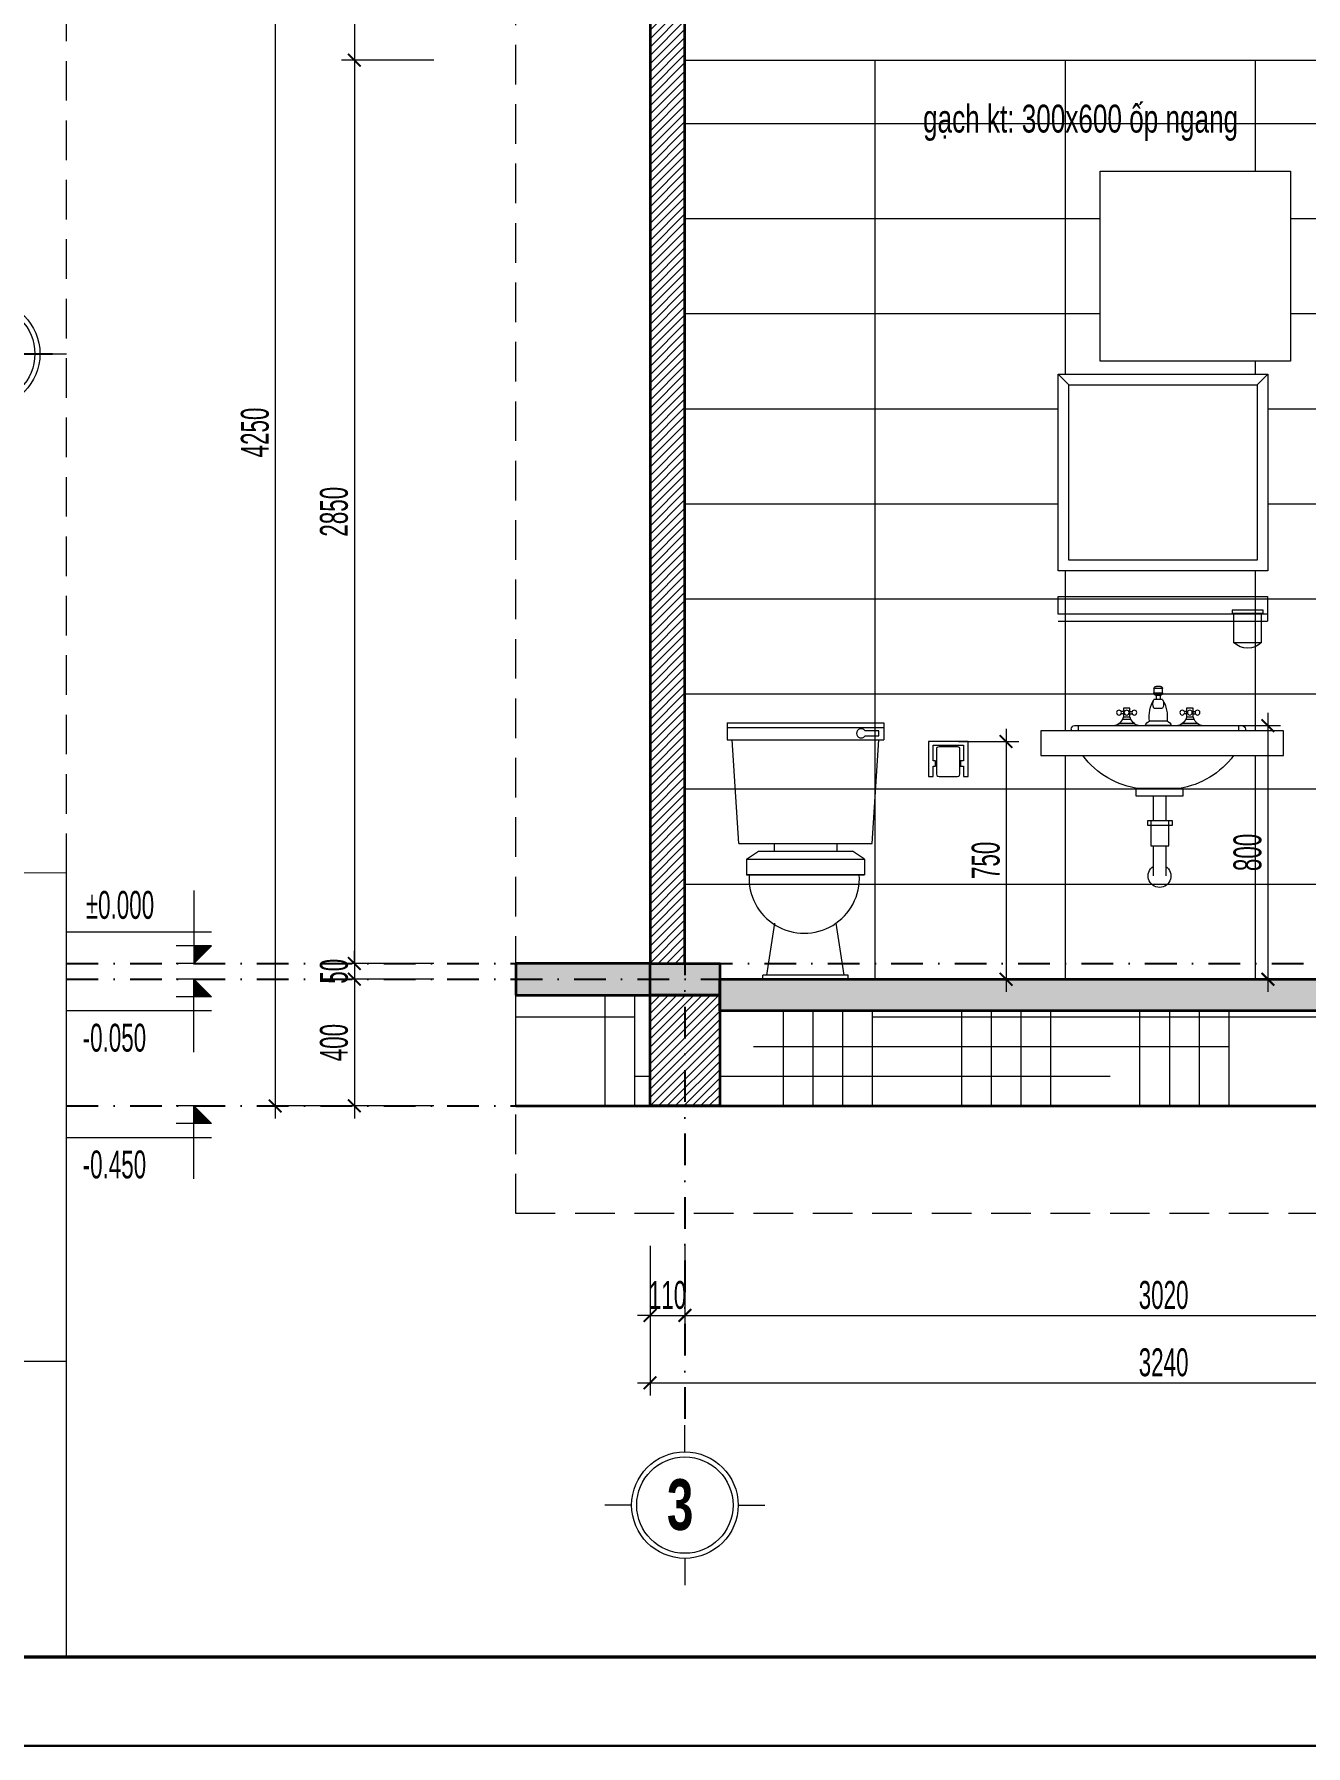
# Model space of a CAD drawing. Header units: inches. Extents: x 274208 to 641690, y -81912 to 129129.
# Drawn here: x 434501 to 438512, y -14890 to -9490 of the extents above; entities that cross this region are included whole.
import ezdxf
from ezdxf.enums import TextEntityAlignment as Align

# ---------------------------------------------------------------- set-up
doc = ezdxf.new("R2010")
doc.units = ezdxf.units.IN
doc.header["$MEASUREMENT"] = 0
doc.header["$PDMODE"] = 3
doc.linetypes.add('$1$HIDDEN', pattern=[0.375, 0.25, -0.125])
doc.linetypes.add('DASHDOT', pattern=[1, 0.5, -0.25, 0, -0.25])
for name, color, linetype, lineweight in [('01.Cut', 255, 'Continuous', 35), ('03.Manh', 251, 'Continuous', 13), ('05.Text', 253, 'Continuous', 18), ('06.betong', 2, 'Continuous', 35), ('07.Noi that', 169, 'Continuous', 5), ('07.noithat', 250, 'Continuous', 9), ('08.Dim', 156, 'Continuous', 15), ('09.Hatch', 250, 'Continuous', 5), ('11.Khung bo', 32, 'Continuous', 50), ('12.Khung', 36, 'Continuous', 25), ('Alliance-manh', 8, 'Continuous', 13), ('DIM', 252, 'Continuous', 20)]:
    doc.layers.add(name, color=color, linetype=linetype, lineweight=lineweight)
doc.layers.add('text', color=7, linetype='Continuous')
doc.layers.add('TRUC', color=250, linetype='DASHDOT')
doc.layers.add('Tpl_Bound', color=1, linetype='Continuous', plot=False)
doc.styles.add('AVANTHB', font='')
doc.styles.add('TT5_Text Dim', font='hoatbif.shx', dxfattribs={"width": 0.6})
doc.styles.get('AVANTHB').set_extended_font_data('.VnAvantH', bold=True)
doc.dimstyles.new('TT5_Dim 1-40', dxfattribs={"dimscale": 40, "dimtxt": 2.2, "dimasz": 1, "dimexe": 1, "dimexo": 0.5, "dimgap": 0.5, "dimtad": 1, "dimdec": 0, "dimzin": 0, "dimdsep": 46, "dimtxsty": 'TT5_Text Dim', "dimblk": 'ARCHTICK', "dimcen": 0, "dimdle": 1, "dimclrd": 256, "dimclre": 256, "dimclrt": 1, "dimadec": 0, "dimazin": 0, "dimtfac": 0.015, "dimtdec": 0, "dimtix": 1, "dimtmove": 2, "dimatfit": 3, "dimldrblk": 'DOT', "dimfxl": 1, "dimtolj": 1, "dimtzin": 0, "dimlwd": -1, "dimlwe": -1, "dimarcsym": 1})

# ---------------------------------------------------------------- blocks, each defined once
blk = doc.blocks.new('100')
at = {"layer": '11.Khung bo', "const_width": 26.7}
blk.add_lwpolyline([(1860913, -945240), (1860913, -916940), (1896063, -916940), (1896063, -945240)], close=True, dxfattribs=at)
at = {"layer": '12.Khung', "color": 1}
blk.add_lwpolyline([(1901579, -945940), (1901579, -916240), (1859580, -916240), (1859580, -945940)], close=True, dxfattribs=at)
blk = doc.blocks.new('DANHTRUC')
for p, q in [((980383, -947347), (980383, -947137)), ((979963, -947767), (979753, -947767)), ((980803, -947767), (981013, -947767)), ((980383, -948187), (980383, -948397))]:
    blk.add_line(p, q)
for radius in [420, 380]:
    blk.add_circle((980383, -947767), radius)
blk = doc.blocks.new('dfgdfg')
at = {"layer": '09.Hatch'}
for p, q in [((161533.3, -101344.6), (161533.3, -101964.6)), ((162194.1, -101344.6), (161533.3, -101344.6)), ((161566.3, -101377.6), (161533.3, -101344.6)), ((162161.1, -101377.6), (162194.1, -101344.6)), ((162194.1, -101964.6), (162194.1, -101344.6)), ((161566.3, -101377.6), (161566.3, -101931.6)), ((162161.1, -101377.6), (161566.3, -101377.6)), ((162161.1, -101931.6), (162161.1, -101377.6)), ((161566.3, -101931.6), (162161.1, -101931.6)), ((161533.3, -101964.6), (162194.1, -101964.6)), ((162194.1, -102045.5), (161534.1, -102045.5)), ((161534.1, -102045.5), (161534.1, -102101.5)), ((162194.1, -102101.5), (162194.1, -102045.5)), ((161534.1, -102101.5), (162194.1, -102101.5)), ((161534.1, -102101.5), (161534.1, -102123.5)), ((161548, -102089.2), (161645, -102089.2)), ((161548, -102098.5), (161548, -102089.2)), ((161645, -102098.5), (161548, -102098.5)), ((161552.4, -102089.2), (161640.7, -102089.2)), ((161552.4, -102190.7), (161552.4, -102098.5)), ((161640.7, -102098.5), (161640.7, -102190.7)), ((161645, -102089.2), (161645, -102098.5)), ((162194.1, -102123.5), (161534.1, -102123.5)), ((161640.7, -102190.7), (161552.4, -102190.7)), ((161864.8, -102336.6), (161892.3, -102336.6)), ((161864.8, -102350.4), (161864.8, -102336.6)), ((161871.6, -102329.8), (161885.4, -102329.8)), ((161892.3, -102336.6), (161892.3, -102350.4)), ((161892.3, -102350.4), (161864.8, -102350.4)), ((161864.8, -102371), (161892.3, -102371)), ((161871.6, -102371), (161871.6, -102357.3)), ((161885.4, -102357.3), (161871.6, -102357.3)), ((161885.4, -102357.3), (161885.4, -102371)), ((161768.5, -102408.8), (161761.6, -102408.8)), ((161768.5, -102415.7), (161761.6, -102415.7)), ((161792, -102432.9), (161765.8, -102432.9)), ((161768.5, -102398.5), (161789.1, -102398.5)), ((161768.5, -102426), (161768.5, -102398.5)), ((161789.1, -102426), (161768.5, -102426)), ((161789.1, -102398.5), (161789.1, -102426)), ((161789.1, -102408.8), (161796, -102408.8)), ((161789.1, -102415.7), (161796, -102415.7)), ((161851, -102439.8), (161906, -102439.8)), ((161892.3, -102398.5), (161864.8, -102398.5)), ((161967.9, -102408.8), (161961, -102408.8)), ((161967.9, -102415.7), (161961, -102415.7)), ((161991.4, -102432.9), (161965.2, -102432.9)), ((161967.9, -102426), (161967.9, -102398.5)), ((161967.9, -102398.5), (161988.5, -102398.5)), ((161988.5, -102426), (161967.9, -102426)), ((161988.5, -102398.5), (161988.5, -102426)), ((161988.5, -102408.8), (161995.4, -102408.8)), ((161988.5, -102415.7), (161995.4, -102415.7)), ((161603.5, -102464.5), (161603.5, -102469.8)), ((162142.5, -102453.5), (161614.5, -102453.5)), ((161625.5, -102453.5), (161625.5, -102469.8)), ((161741, -102453.5), (161816.6, -102453.5)), ((161754.5, -102446.6), (161803.1, -102446.6)), ((161837.3, -102453.5), (161919.8, -102453.5)), ((161940.4, -102453.5), (162016, -102453.5)), ((161953.9, -102446.6), (162002.5, -102446.6)), ((162131.5, -102453.5), (162131.5, -102469.8)), ((162153.5, -102464.5), (162153.5, -102469.8)), ((161949, -102652.8), (161800, -102651.5)), ((161800, -102651.5), (161949.7, -102651.5)), ((161800, -102675.3), (161800, -102651.5)), ((161894.3, -102652.2), (161894.3, -102652.3)), ((161949.7, -102651.5), (161949.7, -102675.3)), ((161949.7, -102675.3), (161800, -102675.3)), ((161854.7, -102675.3), (161854.7, -102753.7)), ((161894.3, -102675.3), (161894.3, -102753.7)), ((161833.5, -102753.7), (161912.8, -102753.7)), ((161833.5, -102767.2), (161833.5, -102753.7)), ((161912.8, -102767.2), (161833.5, -102767.2)), ((161845.3, -102832.9), (161845.3, -102753.7)), ((161845.3, -102753.7), (161901.8, -102753.7)), ((161901.8, -102753.7), (161901.8, -102832.9)), ((161912.8, -102753.7), (161912.8, -102767.2)), ((161901.8, -102832.9), (161845.3, -102832.9)), ((161854.7, -102832.9), (161854.7, -102927.8)), ((161894.3, -102832.9), (161894.3, -102927.8))]:
    blk.add_line(p, q, dxfattribs=at)
blk.add_lwpolyline([(161483.8, -102469.8), (162248.6, -102469.8), (162248.6, -102547.4), (161483.8, -102547.4)], close=True, dxfattribs=at)
for centre in [(161754.8, -102412.3), (161778.8, -102412.3), (161802.9, -102412.3), (161954.1, -102412.3), (161978.2, -102412.3), (162002.3, -102412.3)]:
    blk.add_circle(centre, 7.69, dxfattribs=at)
for centre, radius, start, end in [((161596.6, -102146.3), 62.6, 225.1714, 314.8286), ((161871.4, -102336.4), 6.67, 88.2224, 181.7776), ((161885.6, -102336.4), 6.67, 358.2224, 91.7776), ((161961, -102426), 110.9, 150.2551, 187.125), ((161896.1, -102384.8), 34.3, 156.3417, 203.6583), ((161871.4, -102350.6), 6.67, 178.2224, 271.7776), ((161885.6, -102350.6), 6.67, 268.2224, 1.7776), ((161860.9, -102384.8), 34.3, 336.3417, 23.6584), ((161796, -102426), 110.9, 352.875, 29.7449), ((161730.7, -102415.7), 39.2, 285.2551, 344.7449), ((161826.9, -102415.7), 39.2, 195.2551, 254.7449), ((161856.6, -102459.1), 20.2, 106.1502, 163.8498), ((161900.4, -102459.1), 20.2, 16.1502, 73.8498), ((161930.1, -102415.7), 39.2, 285.2551, 344.7449), ((162026.3, -102415.7), 39.2, 195.2551, 254.7449), ((161614.5, -102464.5), 11, 90, 180), ((162142.5, -102464.5), 11, 0, 90), ((161852.8, -102391.2), 263.4, 216.3767, 261.1932), ((161904.2, -102391.2), 263.4, 277.0746, 323.6233), ((161874.5, -102927.8), 36.1, 123.2197, 56.7803)]:
    blk.add_arc(centre, radius, start, end, dxfattribs=at)
blk = doc.blocks.new('ewefw')
at = {"linetype": 'Continuous', "ltscale": 50}
for p, q in [((-29.8, -53.2), (-29.8, 69.1)), ((-29.8, 69.1), (109.8, 69.1)), ((109.8, 69.1), (109.8, -53.2)), ((93.1, 56), (-13, 56)), ((-13, 56), (-13, 1.7)), ((-13, 1.7), (-2.8, 1.7)), ((-2.8, 1.7), (-2.8, -17.8)), ((0, 44.9), (0.9, 48)), ((0, -44.9), (0, 44.9)), ((0.9, 48), (3.7, 49.8)), ((3.7, 49.8), (8.4, 50.4)), ((8.4, 50.4), (71.6, 50.4)), ((71.6, 50.4), (77.2, 49.8)), ((77.2, 49.8), (80.7, 48)), ((80.7, 48), (81.9, 44.9)), ((81.9, 44.9), (81.9, -44.9)), ((84.7, -17.8), (84.7, 1.7)), ((84.7, 1.7), (93.1, 1.7)), ((93.1, 1.7), (93.1, 56)), ((-13, -53.2), (-29.8, -53.2)), ((-2.8, -17.8), (-13, -17.8)), ((-13, -17.8), (-13, -53.2)), ((0.9, -49.5), (0, -44.9)), ((3.7, -52.3), (0.9, -49.5)), ((8.4, -53.2), (3.7, -52.3)), ((71.6, -53.2), (8.4, -53.2)), ((77.2, -52.3), (71.6, -53.2)), ((80.7, -49.5), (77.2, -52.3)), ((81.9, -44.9), (80.7, -49.5)), ((93.1, -17.8), (84.7, -17.8)), ((93.1, -53.2), (93.1, -17.8)), ((109.8, -53.2), (93.1, -53.2))]:
    blk.add_line(p, q, dxfattribs=at)
blk = doc.blocks.new('wwwww')
at = {"layer": '07.Noi that'}
blk.add_line((571663.7, -68649), (571663.7, -68703.4), dxfattribs=at)
at = {"layer": '07.noithat'}
for p, q in [((571663.7, -68649), (572158.7, -68649)), ((571663.7, -68663.8), (572158.7, -68663.8)), ((572142.1, -68674.1), (572098.4, -68674.1)), ((572098.4, -68690.9), (572142.1, -68690.9)), ((572142.1, -68690.9), (572142.1, -68674.1)), ((572158.7, -68649), (572158.7, -68703.4)), ((571663.7, -68703.4), (572158.7, -68703.4)), ((571700.9, -69030.1), (571679.7, -68703.4)), ((572121.6, -69030.1), (572142.8, -68703.4)), ((571700.9, -69030.1), (572121.6, -69030.1)), ((571725.6, -69079.6), (571763.2, -69054)), ((571763.2, -69054), (572059.3, -69054)), ((571812.2, -69030.1), (571812.2, -69054)), ((572010.2, -69030.1), (572010.2, -69054)), ((572096.9, -69079.6), (572059.3, -69054)), ((571725.6, -69079.6), (571725.6, -69129.1)), ((571725.6, -69079.6), (572096.9, -69079.6)), ((572096.9, -69079.6), (572096.9, -69129.1)), ((572096.9, -69129.1), (571725.6, -69129.1)), ((571725.6, -69129.1), (572096.9, -69129.1)), ((571788.9, -69445.9), (571814.4, -69281.1)), ((572033.6, -69445.9), (572008.1, -69281.1)), ((571776.5, -69458.3), (571776.5, -69445.9)), ((572046, -69445.9), (571776.5, -69445.9)), ((572046, -69458.3), (572046, -69445.9)), ((572046, -69458.3), (571776.5, -69458.3))]:
    blk.add_line(p, q, dxfattribs=at)
for centre, radius, start, end in [((572086.8, -68682.5), 14.4, 35.7964, 324.2036), ((571907.1, -69139.3), 174.1, 176.6506, 3.3494)]:
    blk.add_arc(centre, radius, start, end, dxfattribs=at)
blk = doc.blocks.new('_ARCHTICK')
at = {"color": 0, "linetype": 'ByBlock', "const_width": 0.15}
blk.add_lwpolyline([(-0.5, -0.5), (0.5, 0.5)], dxfattribs=at)
blk = doc.blocks.new('*D1253')
at = {"layer": '08.Dim', "transparency": 16777216}
for p, q in [((435510.4, -8581.5), (435510.4, -9611.5)), ((435761.6, -8621.5), (435470.4, -8621.5)), ((435761.6, -9571.5), (435470.4, -9571.5))]:
    blk.add_line(p, q, dxfattribs=at)
at = {"layer": 'Defpoints', "color": 0, "transparency": 16777216}
for p in [(435781.6, -8621.5), (435510.4, -9571.5), (435781.6, -9571.5)]:
    blk.add_point(p, dxfattribs=at)
at = {"layer": '08.Dim', "transparency": 16777216, "xscale": 40, "yscale": 40, "zscale": 40}
for p, rotation in [((435510.4, -8621.5), 90), ((435510.4, -9571.5), 270)]:
    blk.add_blockref('_ARCHTICK', p, dxfattribs=dict(at, rotation=rotation))
at = {"layer": '08.Dim', "color": 1, "transparency": 16777216, "insert": (435446.4, -9096.5), "char_height": 88, "attachment_point": 5, "rotation": 90, "style": 'TT5_Text Dim'}
blk.add_mtext('\\A1;950', dxfattribs=at)
blk = doc.blocks.new('_DOT')
at = {"color": 1, "linetype": 'ByBlock'}
blk.add_line((-0.5, 0), (-1, 0), dxfattribs=at)
at = {"color": 1, "linetype": 'ByBlock', "const_width": 0.5}
blk.add_lwpolyline([(-0.25, 0, 1), (0.25, 0, 1)], format="xyb", close=True, dxfattribs=at)
blk = doc.blocks.new('DOT')
at = {"color": 0, "linetype": 'ByBlock'}
blk.add_line((-0.5, 0), (-1, 0), dxfattribs=at)
at = {"color": 0, "linetype": 'ByBlock', "const_width": 0.5}
blk.add_lwpolyline([(-0.25, 0, 1), (0.25, 0, 1)], format="xyb", close=True, dxfattribs=at)
blk = doc.blocks.new('*D1254')
at = {"layer": '08.Dim', "transparency": 16777216}
for p, q in [((435510.4, -9531.5), (435510.4, -12461.5)), ((435761.6, -9571.5), (435470.4, -9571.5)), ((435761.6, -12421.5), (435470.4, -12421.5))]:
    blk.add_line(p, q, dxfattribs=at)
at = {"layer": 'Defpoints', "color": 0, "transparency": 16777216}
for p in [(435781.6, -9571.5), (435510.4, -12421.5), (435781.6, -12421.5)]:
    blk.add_point(p, dxfattribs=at)
at = {"layer": '08.Dim', "transparency": 16777216, "xscale": 40, "yscale": 40, "zscale": 40}
for p, rotation in [((435510.4, -9571.5), 90), ((435510.4, -12421.5), 270)]:
    blk.add_blockref('_ARCHTICK', p, dxfattribs=dict(at, rotation=rotation))
at = {"layer": '08.Dim', "color": 1, "transparency": 16777216, "insert": (435446.4, -10996.5), "char_height": 88, "attachment_point": 5, "rotation": 90, "style": 'TT5_Text Dim'}
blk.add_mtext('\\A1;2850', dxfattribs=at)
blk = doc.blocks.new('*D1255')
at = {"layer": '08.Dim', "transparency": 16777216}
for p, q in [((435510.4, -12421.5), (435510.4, -12381.5)), ((435761.6, -12421.5), (435470.4, -12421.5)), ((435761.6, -12471.5), (435470.4, -12471.5)), ((435510.4, -12421.5), (435510.4, -12471.5)), ((435510.4, -12471.5), (435510.4, -12511.5))]:
    blk.add_line(p, q, dxfattribs=at)
at = {"layer": 'Defpoints', "color": 0, "transparency": 16777216}
for p in [(435510.4, -12471.5), (435781.6, -12421.5), (435781.6, -12471.5)]:
    blk.add_point(p, dxfattribs=at)
at = {"layer": '08.Dim', "transparency": 16777216, "xscale": 40, "yscale": 40, "zscale": 40}
for p, rotation in [((435510.4, -12421.5), 270), ((435510.4, -12471.5), 90)]:
    blk.add_blockref('_ARCHTICK', p, dxfattribs=dict(at, rotation=rotation))
at = {"layer": '08.Dim', "color": 1, "transparency": 16777216, "insert": (435446.4, -12446.5), "char_height": 88, "attachment_point": 5, "rotation": 90, "style": 'TT5_Text Dim'}
blk.add_mtext('\\A1;50', dxfattribs=at)
blk = doc.blocks.new('*D1256')
at = {"layer": '08.Dim', "transparency": 16777216}
for p, q in [((435761.6, -12471.5), (435470.4, -12471.5)), ((435510.4, -12431.5), (435510.4, -12911.5)), ((435761.6, -12871.5), (435470.4, -12871.5))]:
    blk.add_line(p, q, dxfattribs=at)
at = {"layer": 'Defpoints', "color": 0, "transparency": 16777216}
for p in [(435781.6, -12471.5), (435510.4, -12871.5), (435781.6, -12871.5)]:
    blk.add_point(p, dxfattribs=at)
at = {"layer": '08.Dim', "transparency": 16777216, "xscale": 40, "yscale": 40, "zscale": 40}
for p, rotation in [((435510.4, -12471.5), 90), ((435510.4, -12871.5), 270)]:
    blk.add_blockref('_ARCHTICK', p, dxfattribs=dict(at, rotation=rotation))
at = {"layer": '08.Dim', "color": 1, "transparency": 16777216, "insert": (435446.4, -12671.5), "char_height": 88, "attachment_point": 5, "rotation": 90, "style": 'TT5_Text Dim'}
blk.add_mtext('\\A1;400', dxfattribs=at)
blk = doc.blocks.new('*D1257')
at = {"layer": '08.Dim', "transparency": 16777216}
for p, q in [((435261, -8581.5), (435261, -12911.5)), ((435761.6, -8621.5), (435221, -8621.5)), ((435761.6, -12871.5), (435221, -12871.5))]:
    blk.add_line(p, q, dxfattribs=at)
at = {"layer": 'Defpoints', "color": 0, "transparency": 16777216}
for p in [(435781.6, -8621.5), (435261, -12871.5), (435781.6, -12871.5)]:
    blk.add_point(p, dxfattribs=at)
at = {"layer": '08.Dim', "transparency": 16777216, "xscale": 40, "yscale": 40, "zscale": 40}
for p, rotation in [((435261, -8621.5), 90), ((435261, -12871.5), 270)]:
    blk.add_blockref('_ARCHTICK', p, dxfattribs=dict(at, rotation=rotation))
at = {"layer": '08.Dim', "color": 1, "transparency": 16777216, "insert": (435197, -10746.5), "char_height": 88, "attachment_point": 5, "rotation": 90, "style": 'TT5_Text Dim'}
blk.add_mtext('\\A1;4250', dxfattribs=at)
blk = doc.blocks.new('*D1263')
at = {"layer": '08.Dim', "transparency": 16777216}
for p, q in [((438392.2, -11631.5), (438392.2, -12511.5)), ((438228.3, -11671.5), (438432.2, -11671.5)), ((438228.3, -12471.5), (438432.2, -12471.5))]:
    blk.add_line(p, q, dxfattribs=at)
at = {"layer": 'Defpoints', "color": 0, "transparency": 16777216}
for p in [(438208.3, -11671.5), (438208.3, -12471.5), (438392.2, -12471.5)]:
    blk.add_point(p, dxfattribs=at)
at = {"layer": '08.Dim', "transparency": 16777216, "xscale": 40, "yscale": 40, "zscale": 40}
for p, rotation in [((438392.2, -11671.5), 90), ((438392.2, -12471.5), 270)]:
    blk.add_blockref('_ARCHTICK', p, dxfattribs=dict(at, rotation=rotation))
at = {"layer": '08.Dim', "color": 1, "transparency": 16777216, "insert": (438328.2, -12071.5), "char_height": 88, "attachment_point": 5, "rotation": 90, "style": 'TT5_Text Dim'}
blk.add_mtext('\\A1;800', dxfattribs=at)
blk = doc.blocks.new('*D1264')
at = {"layer": '08.Dim', "transparency": 16777216}
for p, q in [((437566.5, -11681.5), (437566.5, -12511.5)), ((437416, -11721.5), (437606.5, -11721.5)), ((437416, -12471.5), (437606.5, -12471.5))]:
    blk.add_line(p, q, dxfattribs=at)
at = {"layer": 'Defpoints', "color": 0, "transparency": 16777216}
for p in [(437396, -11721.5), (437396, -12471.5), (437566.5, -12471.5)]:
    blk.add_point(p, dxfattribs=at)
at = {"layer": '08.Dim', "transparency": 16777216, "xscale": 40, "yscale": 40, "zscale": 40}
for p, rotation in [((437566.5, -11721.5), 90), ((437566.5, -12471.5), 270)]:
    blk.add_blockref('_ARCHTICK', p, dxfattribs=dict(at, rotation=rotation))
at = {"layer": '08.Dim', "color": 1, "transparency": 16777216, "insert": (437502.5, -12096.5), "char_height": 88, "attachment_point": 5, "rotation": 90, "style": 'TT5_Text Dim'}
blk.add_mtext('\\A1;750', dxfattribs=at)
blk = doc.blocks.new('*D1266')
at = {"layer": '08.Dim', "transparency": 16777216}
for p, q in [((436443.3, -13312.7), (436443.3, -13572.3)), ((436553.3, -13312.7), (436553.3, -13572.3)), ((436443.3, -13532.3), (436403.3, -13532.3)), ((436443.3, -13532.3), (436553.3, -13532.3)), ((436553.3, -13532.3), (436593.3, -13532.3))]:
    blk.add_line(p, q, dxfattribs=at)
at = {"layer": 'Defpoints', "color": 0, "transparency": 16777216}
for p in [(436443.3, -13292.7), (436553.3, -13292.7), (436553.3, -13532.3)]:
    blk.add_point(p, dxfattribs=at)
at = {"layer": '08.Dim', "transparency": 16777216, "xscale": 40, "yscale": 40, "zscale": 40}
blk.add_blockref('_ARCHTICK', (436443.3, -13532.3), dxfattribs=at)
at = {"layer": '08.Dim', "transparency": 16777216, "xscale": 40, "yscale": 40, "zscale": 40, "rotation": 180}
blk.add_blockref('_ARCHTICK', (436553.3, -13532.3), dxfattribs=at)
at = {"layer": '08.Dim', "color": 1, "transparency": 16777216, "insert": (436498.3, -13468.3), "char_height": 88, "attachment_point": 5, "style": 'TT5_Text Dim'}
blk.add_mtext('\\A1;110', dxfattribs=at)
blk = doc.blocks.new('*D1267')
at = {"layer": '08.Dim', "transparency": 16777216}
for p, q in [((436553.3, -13312.7), (436553.3, -13572.3)), ((439573.3, -13312.7), (439573.3, -13572.3)), ((436513.3, -13532.3), (439613.3, -13532.3))]:
    blk.add_line(p, q, dxfattribs=at)
at = {"layer": 'Defpoints', "color": 0, "transparency": 16777216}
for p in [(436553.3, -13292.7), (439573.3, -13292.7), (439573.3, -13532.3)]:
    blk.add_point(p, dxfattribs=at)
at = {"layer": '08.Dim', "transparency": 16777216, "xscale": 40, "yscale": 40, "zscale": 40, "rotation": 180}
blk.add_blockref('_ARCHTICK', (436553.3, -13532.3), dxfattribs=at)
at = {"layer": '08.Dim', "transparency": 16777216, "xscale": 40, "yscale": 40, "zscale": 40}
blk.add_blockref('_ARCHTICK', (439573.3, -13532.3), dxfattribs=at)
at = {"layer": '08.Dim', "color": 1, "transparency": 16777216, "insert": (438063.3, -13468.3), "char_height": 88, "attachment_point": 5, "style": 'TT5_Text Dim'}
blk.add_mtext('\\A1;3020', dxfattribs=at)
blk = doc.blocks.new('*D1269')
at = {"layer": '08.Dim', "transparency": 16777216}
for p, q in [((436443.3, -13312.7), (436443.3, -13784.8)), ((439683.3, -13312.7), (439683.3, -13784.8)), ((436403.3, -13744.8), (439723.3, -13744.8))]:
    blk.add_line(p, q, dxfattribs=at)
at = {"layer": 'Defpoints', "color": 0, "transparency": 16777216}
for p in [(436443.3, -13292.7), (439683.3, -13292.7), (439683.3, -13744.8)]:
    blk.add_point(p, dxfattribs=at)
at = {"layer": '08.Dim', "transparency": 16777216, "xscale": 40, "yscale": 40, "zscale": 40, "rotation": 180}
blk.add_blockref('_ARCHTICK', (436443.3, -13744.8), dxfattribs=at)
at = {"layer": '08.Dim', "transparency": 16777216, "xscale": 40, "yscale": 40, "zscale": 40}
blk.add_blockref('_ARCHTICK', (439683.3, -13744.8), dxfattribs=at)
at = {"layer": '08.Dim', "color": 1, "transparency": 16777216, "insert": (438063.3, -13680.8), "char_height": 88, "attachment_point": 5, "style": 'TT5_Text Dim'}
blk.add_mtext('\\A1;3240', dxfattribs=at)
blk = doc.blocks.new('A$C4E7C6F34')
at = {"layer": 'DIM'}
blk.add_hatch(color=256, dxfattribs=at).paths.add_polyline_path([(-38, 0), (-38, 138), (-178, 138)])
for p, q in [((-38, 576), (-38, 0)), ((964, 248), (-178, 248)), ((-178, 138), (101, 138)), ((-178, 138), (-38, 0)), ((-178, 0), (101, 0))]:
    blk.add_line(p, q, dxfattribs=at)
at = {"layer": 'text', "style": 'TT5_Text Dim', "flags": 8}
blk.add_attdef('%%P0.000', text='', height=220, dxfattribs=at).set_placement((102, 461), align=Align.MIDDLE_LEFT)

msp = doc.modelspace()

# ---------------------------------------------------------------- hatches: boundary and pattern name
at = {"layer": '09.Hatch'}
h = msp.add_hatch(dxfattribs=at)
h.set_pattern_fill('ANSI31', color=256, scale=150, style=0)
h.set_pattern_definition([(45, (436443.285, -12871.509), (-13.25825, 13.25825), [])])
h.paths.add_polyline_path([(439463.3, -12421.5), (439573.3, -12421.5), (439573.3, -9021.5), (439463.3, -9021.5)])
h.paths.add_polyline_path([(436443.3, -12421.5), (436553.3, -12421.5), (436553.3, -9021.5), (436443.3, -9021.5)])
h.paths.add_polyline_path([(439463.3, -8621.5), (439573.3, -8621.5), (439573.3, -8356.4), (439463.3, -8356.4)])
h.paths.add_polyline_path([(436443.3, -8621.5), (436553.3, -8621.5), (436553.3, -8356.4), (436443.3, -8356.4)])
h.paths.add_polyline_path([(439463.3, -12521.5), (439683.3, -12521.5), (439683.3, -12871.5), (439463.3, -12871.5)])
h.paths.add_polyline_path([(436443.3, -12521.5), (436663.3, -12521.5), (436663.3, -12871.5), (436443.3, -12871.5)])
h = msp.add_hatch(dxfattribs=at)
h.set_pattern_fill('BTONG1', color=256, scale=10, pattern_type=2)
h.set_pattern_definition([(50, (436019.813, -12521.51), (71.726, -6.2752), [7.5, -82.5]), (355, (436019.81, -12521.51), (-13.8751, 75.2192), [6, -66]), (100.4514, (436025.79, -12522.03), (57.8509, 68.94395), [6.374, -70.1142]), (46.1842, (436019.81, -12501.51), (106.7241, -16.5519), [11.25, -123.75]), (96.6356, (436028.71, -12502.89), (93.4663, 97.4118), [9.561, -105.1713]), (351.1842, (436019.81, -12501.51), (93.4662, 97.4119), [9, -99]), (21, (436029.813, -12506.51), (59.6907, -40.2619), [7.5, -82.5]), (326, (436029.81, -12506.51), (24.3315, 72.515), [6, -66]), (71.4514, (436034.79, -12509.864), (84.0223, 32.25305), [6.374, -70.1142]), (37.5, (436019.813, -12521.51), (1.21599, 33.28939), [0, -65.2, 0, -67, 0, -66.25]), (7.5, (436019.813, -12521.51), (26.30695, 39.44117), [0, -38.2, 0, -63.7, 0, -25.25]), (327.5, (435997.513, -12521.51), (53.38224, -2.25549), [0, -25, 0, -78, 0, -103.5]), (317.5, (435987.513, -12521.51), (58.3186, 10.0105), [0, -32.5, 0, -51.8, 0, -73.5]), (45, (436019.813, -12521.51), (-30.05204, 30.05204), []), (45, (436019.813, -12509.26), (-30.05204, 30.05204), [])])
h.paths.add_polyline_path([(436443.3, -8621.5), (436019.8, -8621.5), (436019.8, -8721.5), (436443.3, -8721.5), (436443.3, -9021.5), (439683.3, -9021.5), (439683.3, -8721.5), (440081.8, -8721.5), (440081.8, -8621.5), (439463.3, -8621.5), (439463.3, -8921.5), (436663.3, -8921.5), (436663.3, -8621.5)])
h.paths.add_polyline_path([(436443.3, -12421.5), (436663.3, -12421.5), (436663.3, -12521.5), (436443.3, -12521.5)])
h.paths.add_polyline_path([(439463.3, -12421.5), (439683.3, -12421.5), (439683.3, -12521.5), (439463.3, -12521.5)])
h = msp.add_hatch(dxfattribs=at)
h.set_pattern_fill('_USER,_O', color=256, scale=600, angle=90, pattern_type=0)
h.set_pattern_definition([(90, (436553.3, -12471.5), (-600, 4e-14), [])])
h.paths.add_polyline_path([(437863.3, -9921.5), (438463.3, -9921.5), (438463.3, -10521.5), (437863.3, -10521.5)])
h.paths.add_polyline_path([(438391.7, -11182.6), (437730.8, -11182.6), (437730.8, -10562.6), (438391.7, -10562.6)])
h.paths.add_polyline_path([(437676.4, -11765.4), (437676.4, -11687.8), (438441.2, -11687.8), (438441.2, -11765.4)])
h.paths.add_polyline_path([(436663.3, -12471.5), (436663.3, -12421.5), (436553.3, -12421.5), (436553.3, -9571.5), (439463.3, -9571.5), (439463.3, -12471.5)])
h = msp.add_hatch(dxfattribs=at)
h.set_pattern_fill('_USER,_O', color=256, scale=300, pattern_type=0)
h.set_pattern_definition([(0, (436553.28, -12471.5), (0, 300), [])])
h.paths.add_polyline_path([(437863.3, -10521.5), (437863.3, -9921.5), (438463.3, -9921.5), (438463.3, -10521.5)])
h.paths.add_polyline_path([(438391.7, -10562.6), (438391.7, -11182.6), (437730.8, -11182.6), (437730.8, -10562.6)])
h.paths.add_polyline_path([(436663.3, -12471.5), (436663.3, -12421.5), (436553.3, -12421.5), (436553.3, -9571.5), (439463.3, -9571.5), (439463.3, -12471.5)])
h = msp.add_hatch(dxfattribs=at)
h.set_pattern_fill('AR-CONC,_O', color=256, scale=5)
h.set_pattern_definition([(50, (436019.813, -12571.51), (35.863, -3.1376), [3.75, -41.25]), (355, (436019.813, -12571.51), (-6.93757, 37.6096), [3, -33]), (100.4514, (436022.8, -12571.77), (28.92544, 34.472), [3.187, -35.0571]), (46.1842, (436019.813, -12561.51), (53.36207, -8.27596), [5.625, -61.875]), (96.6356, (436024.26, -12562.2), (46.7331, 48.7059), [4.7805, -52.5857]), (351.1842, (436019.813, -12561.51), (46.7331, 48.7059), [4.5, -49.5]), (21, (436024.813, -12564.01), (29.84535, -20.13094), [3.75, -41.25]), (326, (436024.813, -12564.01), (12.16577, 36.2575), [3, -33]), (71.4514, (436027.3, -12565.686), (42.01112, 16.12656), [3.187, -35.0571]), (37.5, (436019.813, -12571.509), (0.607993, 16.644693), [0, -32.6, 0, -33.5, 0, -33.125]), (7.5, (436019.813, -12571.509), (13.15348, 19.720586), [0, -19.1, 0, -31.85, 0, -12.625]), (327.5, (436008.663, -12571.509), (26.69112, -1.127744), [0, -12.5, 0, -39, 0, -51.75]), (317.5, (436003.663, -12571.509), (29.15931, 5.00525), [0, -16.25, 0, -25.9, 0, -36.75])])
h.paths.add_polyline_path([(436019.8, -12521.5), (436443.3, -12521.5), (436443.3, -12421.5), (436019.8, -12421.5)])
h.paths.add_polyline_path([(436663.3, -12471.5), (439463.3, -12471.5), (439463.3, -12571.5), (436663.3, -12571.5)])
h.paths.add_polyline_path([(439683.3, -12521.5), (440081.8, -12521.5), (440081.8, -12421.5), (439683.3, -12421.5)])
h = msp.add_hatch(dxfattribs=at)
h.set_pattern_fill('HOUND', color=256, scale=1500, style=0)
h.set_pattern_definition([(0, (436019.81, -12871.51), (375, 93.75), [1500, -750]), (90, (436019.81, -12871.51), (-93.75, -375), [1500, -750])])
h.paths.add_polyline_path([(436019.8, -12521.5), (436019.8, -12871.5), (436443.3, -12871.5), (436443.3, -12521.5)])
h.paths.add_polyline_path([(436663.3, -12571.5), (436663.3, -12871.5), (439463.3, -12871.5), (439463.3, -12571.5)])
h.paths.add_polyline_path([(440081.8, -12871.5), (440081.8, -12521.5), (439683.3, -12521.5), (439683.3, -12871.5)])

# ---------------------------------------------------------------- linework, layer by layer
at = {"layer": '01.Cut'}
for points in [[(436443.3, -12421.5), (436553.3, -12421.5), (436553.3, -9021.5), (436443.3, -9021.5)], [(436443.3, -12521.5), (436663.3, -12521.5), (436663.3, -12871.5), (436443.3, -12871.5)]]:
    msp.add_lwpolyline(points, close=True, dxfattribs=at)
at = {"layer": '03.Manh'}
msp.add_lwpolyline([(437863.3, -9921.5), (438463.3, -9921.5), (438463.3, -10521.5), (437863.3, -10521.5)], close=True, dxfattribs=at)
at = {"layer": '05.Text', "color": 6, "linetype": '$1$HIDDEN', "ltscale": 500}
msp.add_line((434602.8, -12136.9), (434602.8, -3290.3), dxfattribs=at)
msp.add_lwpolyline([(436019.8, -8356.4), (440081.8, -8356.4), (440081.8, -13210.7), (436019.8, -13210.7)], close=True, dxfattribs=at)
at = {"layer": '06.betong'}
for points in [[(436019.8, -12521.5), (436443.3, -12521.5), (436443.3, -12421.5), (436019.8, -12421.5)], [(436443.3, -12421.5), (436663.3, -12421.5), (436663.3, -12521.5), (436443.3, -12521.5)], [(436663.3, -12471.5), (439463.3, -12471.5), (439463.3, -12571.5), (436663.3, -12571.5)]]:
    msp.add_lwpolyline(points, close=True, dxfattribs=at)
msp.add_lwpolyline([(436019.8, -12871.5), (440081.8, -12871.5)], dxfattribs=at)
at = {"layer": '09.Hatch'}
msp.add_lwpolyline([(436553.3, -9571.5), (439463.3, -9571.5)], dxfattribs=at)
at = {"layer": 'Alliance-manh', "ltscale": 2}
msp.add_line((430713.3, -13676.8), (434602.8, -13676.8), dxfattribs=at)
msp.add_lwpolyline([(434602.8, -14610.2), (434602.8, -12136.9), (427654.7, -12134.3)], dxfattribs=at)
at = {"layer": 'Tpl_Bound', "color": 1}
msp.add_lwpolyline([(427121.3, -14890.2), (427121.3, -3010.3), (443921.2, -3010.3), (443921.2, -14890.2)], close=True, dxfattribs=at)
at = {"layer": 'TRUC', "ltscale": 200}
for p, q in [((436553.3, -8356.4), (436553.3, -13878.8)), ((427654.7, -10498.1), (434602.8, -10498.1))]:
    msp.add_line(p, q, dxfattribs=at)
for points in [[(434602.8, -12421.5), (441714.5, -12421.5)], [(434602.8, -12471.5), (441714.5, -12471.5)], [(434602.8, -12871.5), (441714.5, -12871.5)]]:
    msp.add_lwpolyline(points, dxfattribs=at)

# ---------------------------------------------------------------- block references
at = {"layer": '01.Cut', "xscale": -1}
msp.add_blockref('dfgdfg', (599925, 90782), dxfattribs=at)
at = {"layer": '03.Manh'}
msp.add_blockref('wwwww', (-134977.6, 56986.8), dxfattribs=at)
at = {"layer": '05.Text', "xscale": 0.4, "yscale": 0.4, "zscale": 0.4}
for name, p in [('100', (-316710.5, 363485.7)), ('DANHTRUC', (42197.5, 368608.5)), ('DANHTRUC', (44399.9, 364975.8))]:
    msp.add_blockref(name, p, dxfattribs=at)
at = {"layer": '07.noithat', "xscale": -0.8999999999999999, "yscale": 0.8999999999999999, "zscale": 0.8999999999999999}
msp.add_blockref('ewefw', (437420.2, -11783.7), dxfattribs=at)
at = {"layer": '08.Dim'}
ref = msp.add_blockref('A$C4E7C6F34', (434988.5, -12421.5), dxfattribs=dict(at, xscale=-0.4, yscale=0.4, zscale=0.4))
ref.add_attrib('%%P0.000', '%%P0.000', dxfattribs={"layer": 'text', "height": 88, "style": 'TT5_Text Dim', "width": 0.6, "flags": 8}).set_placement((434663.4, -12237), align=Align.MIDDLE_LEFT)
ref = msp.add_blockref('A$C4E7C6F34', (434988.5, -12471.5), dxfattribs=dict(at, xscale=0.4, yscale=0.4, zscale=0.4, rotation=180))
ref.add_attrib('%%P0.000', '-0.050', dxfattribs={"layer": 'text', "height": 88, "style": 'TT5_Text Dim', "width": 0.6, "flags": 8}).set_placement((434653.4, -12656), align=Align.MIDDLE_LEFT)
ref = msp.add_blockref('A$C4E7C6F34', (434988.5, -12871.5), dxfattribs=dict(at, xscale=0.4, yscale=0.4, zscale=0.4, rotation=180))
ref.add_attrib('%%P0.000', '-0.450', dxfattribs={"layer": 'text', "height": 88, "style": 'TT5_Text Dim', "width": 0.6, "flags": 8}).set_placement((434653.4, -13056), align=Align.MIDDLE_LEFT)

# ---------------------------------------------------------------- texts
at = {"layer": '05.Text', "width": 0.7}
for s, height, style, p in [('g¹ch kt: 300x600 èp ngang', 88, 'TT5_Text Dim', (437304.5, -9800.1)), ('3', 160, 'AVANTHB', (436496.6, -14209))]:
    msp.add_text(s, height=height, dxfattribs=dict(at, style=style)).set_placement(p)

# ---------------------------------------------------------------- dimensions: what is measured, and where the dimension line sits
at = {"layer": '08.Dim'}
for base, p1, p2, picture, middle in [((435261, -12871.5), (435781.6, -8621.5), (435781.6, -12871.5), '*D1257', (435197, -10746.5)), ((435510.4, -9571.5), (435781.6, -8621.5), (435781.6, -9571.5), '*D1253', (435446.4, -9096.5)), ((435510.4, -12421.5), (435781.6, -9571.5), (435781.6, -12421.5), '*D1254', (435446.4, -10996.5)), ((438392.2, -12471.5), (438208.3, -11671.5), (438208.3, -12471.5), '*D1263', (438328.2, -12071.5)), ((437566.5, -12471.5), (437396, -11721.5), (437396, -12471.5), '*D1264', (437502.5, -12096.5)), ((435510.4, -12471.5), (435781.6, -12421.5), (435781.6, -12471.5), '*D1255', (435446.4, -12446.5)), ((435510.4, -12871.5), (435781.6, -12471.5), (435781.6, -12871.5), '*D1256', (435446.4, -12671.5))]:
    dim = msp.add_linear_dim(base=base, p1=p1, p2=p2, angle=90, dimstyle='TT5_Dim 1-40', override={"dimldrblk": 'DOT'}, dxfattribs=at)
    dim.commit()
    dim.dimension.update_dxf_attribs({"geometry": picture, "text_midpoint": middle})
for base, p1, p2, picture, middle in [((436553.3, -13532.3), (436443.3, -13292.7), (436553.3, -13292.7), '*D1266', (436498.3, -13468.3)), ((439683.3, -13744.8), (436443.3, -13292.7), (439683.3, -13292.7), '*D1269', (438063.3, -13680.8)), ((439573.3, -13532.3), (436553.3, -13292.7), (439573.3, -13292.7), '*D1267', (438063.3, -13468.3))]:
    dim = msp.add_linear_dim(base=base, p1=p1, p2=p2, dimstyle='TT5_Dim 1-40', override={"dimldrblk": 'DOT'}, dxfattribs=at)
    dim.commit()
    dim.dimension.update_dxf_attribs({"geometry": picture, "text_midpoint": middle})

doc.saveas('drawing.dxf')
